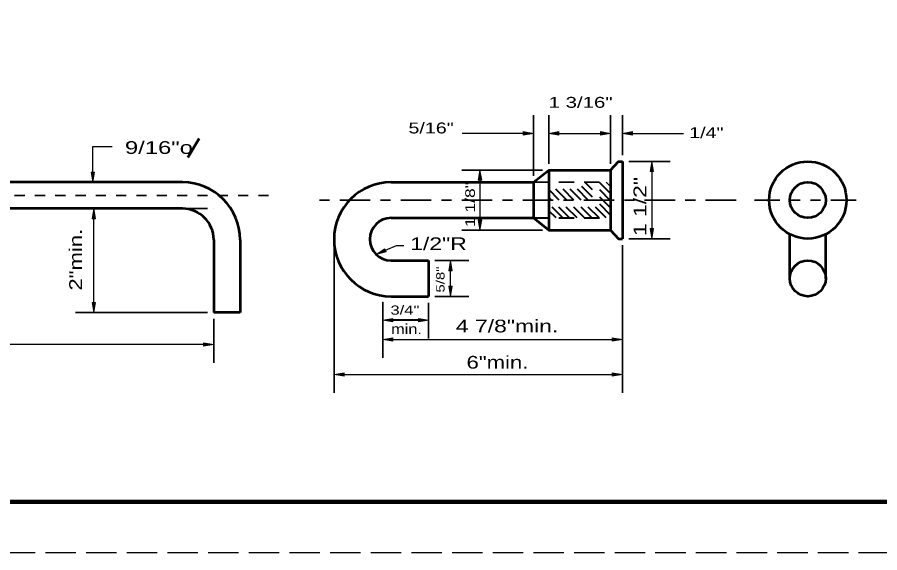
# Model space of a CAD drawing. Extents: x 34.7 to 70, y -0.3 to 21.7.
# Drawn here: x 49.68 to 58.17, y -0.27 to 5.01 of the extents above; entities that cross this region are included whole.
import ezdxf

# ---------------------------------------------------------------- set-up
doc = ezdxf.new("R2010")
doc.units = 0
doc.header["$LTSCALE"] = 0.05
for name, pattern in [('DASH_DOUBLE_DOT', [9.2, 5, -1.2, 0.3, -1.2, 0.3, -1.2]), ('DOTTED', [1.5, 0.3, -1.2]), ('LONG_DASH_SHORT_DASH', [9.9, 6, -1.2, 1.5, -1.2]), ('LONG_DASHED', [7.5, 6, -1.5]), ('MEDIUM_DASHED', [4.5, 3, -1.5])]:
    doc.linetypes.add(name, pattern=pattern)
for name, color, linetype, lineweight in [('1', 7, 'Continuous', 35), ('2', 7, 'MEDIUM_DASHED', 40), ('3', 7, 'Continuous', 13), ('6', 7, 'LONG_DASH_SHORT_DASH', 35), ('7', 7, 'DASH_DOUBLE_DOT', 35), ('8', 7, 'Continuous', 13)]:
    doc.layers.add(name, color=color, linetype=linetype, lineweight=lineweight)

msp = doc.modelspace()

# ---------------------------------------------------------------- hatches: boundary and pattern name
at = {"layer": '1'}
for points in [[(54.66128, 3.84633), (54.66128, 3.87967), (54.76128, 3.863), (54.76128, 3.863)], [(55.01207, 3.84633), (55.01207, 3.87967), (54.91207, 3.863), (54.91207, 3.863)], [(55.01207, 3.84633), (55.01207, 3.87967), (54.91207, 3.863), (54.91207, 3.863)], [(55.41996, 3.84633), (55.41996, 3.87967), (55.51996, 3.863), (55.51996, 3.863)], [(55.41996, 3.84633), (55.41996, 3.87967), (55.51996, 3.863), (55.51996, 3.863)], [(55.73776, 3.84633), (55.73776, 3.87967), (55.63776, 3.863), (55.63776, 3.863)], [(55.94367, 3.48622), (55.91033, 3.48622), (55.927, 3.58622), (55.927, 3.58622)], [(54.25231, 3.40139), (54.21898, 3.40139), (54.23565, 3.50139), (54.23565, 3.50139)], [(50.45232, 3.02235), (50.41899, 3.02235), (50.43566, 3.12235), (50.43566, 3.12235)], [(54.25231, 3.01091), (54.21898, 3.01091), (54.23565, 2.91091), (54.23565, 2.91091)], [(55.94367, 2.92607), (55.91033, 2.92607), (55.927, 2.82607), (55.927, 2.82607)], [(53.96249, 2.5106), (53.92916, 2.5106), (53.94582, 2.6106), (53.94582, 2.6106)], [(53.96249, 2.35847), (53.92916, 2.35847), (53.94582, 2.25847), (53.94582, 2.25847)], [(50.45232, 2.19892), (50.41899, 2.19892), (50.43566, 2.09892), (50.43566, 2.09892)], [(53.37994, 2.00787), (53.37994, 2.04121), (53.27995, 2.02454), (53.27995, 2.02454)], [(53.62929, 2.00787), (53.62929, 2.04121), (53.72929, 2.02454), (53.72929, 2.02454)], [(51.51665, 1.76662), (51.51665, 1.79996), (51.61665, 1.78329), (51.61665, 1.78329)], [(53.37994, 1.81754), (53.37994, 1.85088), (53.27995, 1.83421), (53.27995, 1.83421)], [(55.53776, 1.81754), (55.53776, 1.85088), (55.63776, 1.83421), (55.63776, 1.83421)], [(52.89985, 1.47148), (52.89985, 1.50481), (52.79985, 1.48815), (52.79985, 1.48815)], [(55.53776, 1.47148), (55.53776, 1.50481), (55.63776, 1.48815), (55.63776, 1.48815)]]:
    msp.add_hatch(color=256, dxfattribs=at).paths.add_polyline_path(points)
at = {"layer": '3'}
for points in [[(50.44414, 3.48153), (50.4108, 3.48153), (50.42747, 3.38153), (50.42747, 3.38153)], [(53.31169, 2.69696), (53.29829, 2.72748), (53.21342, 2.67205), (53.21342, 2.67205)]]:
    msp.add_hatch(color=256, dxfattribs=at).paths.add_polyline_path(points)

# ---------------------------------------------------------------- linework, layer by layer
at = {"layer": '1'}
for p, q in [((54.76128, 3.44472), (54.76128, 4.043)), ((54.91207, 3.56389), (54.91207, 4.043)), ((55.51996, 3.56389), (55.51996, 4.043)), ((55.63776, 3.64872), (55.63776, 4.043)), ((55.70026, 3.58622), (56.107, 3.58622)), ((54.84957, 3.50139), (54.05565, 3.50139)), ((51.55415, 3.12235), (50.25566, 3.12235)), ((54.84957, 2.91091), (54.05565, 2.91091)), ((55.70026, 2.82607), (56.107, 2.82607)), ((52.79985, 2.75784), (52.79985, 1.30815)), ((55.63776, 2.76357), (55.63776, 1.30815)), ((53.79179, 2.6106), (54.12582, 2.6106)), ((53.79179, 2.25847), (54.12582, 2.25847)), ((53.27995, 2.20195), (53.27995, 1.65421)), ((53.72929, 2.19597), (53.72929, 1.84454)), ((51.55415, 2.09892), (50.25566, 2.09892)), ((51.61665, 2.03642), (51.61665, 1.60329))]:
    msp.add_line(p, q, dxfattribs=at)
at = {"layer": '1', "lineweight": 25}
for p, q in [((54.56128, 3.863), (54.06128, 3.863)), ((54.66128, 3.863), (54.56128, 3.863)), ((55.01207, 3.863), (55.41996, 3.863)), ((55.73776, 3.863), (55.83776, 3.863)), ((55.83776, 3.863), (56.23776, 3.863)), ((55.927, 3.48622), (55.927, 2.92607)), ((54.23565, 3.40139), (54.23565, 3.01091)), ((50.43566, 2.19892), (50.43566, 3.02235)), ((53.94582, 2.35847), (53.94582, 2.5106)), ((51.51665, 1.78329), (47.68317, 1.78329)), ((53.37995, 1.83421), (55.53776, 1.83421)), ((52.89985, 1.48815), (55.53776, 1.48815))]:
    msp.add_line(p, q, dxfattribs=at)
at = {"layer": '1', "lineweight": 13}
for p, q in [((55.01207, 3.863), (55.11207, 3.863)), ((55.41996, 3.863), (55.31996, 3.863)), ((54.91207, 3.8005), (54.91207, 3.683)), ((55.51996, 3.8005), (55.51996, 3.683)), ((54.77042, 3.03007), (54.76128, 3.03921)), ((53.27995, 1.89671), (53.27995, 2.20454)), ((55.63776, 2.20195), (55.63776, 1.65421))]:
    msp.add_line(p, q, dxfattribs=at)
at = {"layer": '1', "lineweight": 53}
for p, q in [((55.63776, 3.58622), (55.63776, 2.82607)), ((54.91207, 3.50139), (54.91207, 2.91091)), ((55.51996, 3.50139), (55.51996, 2.91091)), ((51.3091, 3.38153), (48.09641, 3.38153)), ((53.36173, 3.38222), (54.76128, 3.38222)), ((54.76128, 3.38222), (54.76128, 3.03007)), ((51.3091, 3.12235), (48.09641, 3.12235)), ((53.36173, 3.03007), (54.76128, 3.03007)), ((51.61665, 2.81482), (51.61665, 2.09892)), ((51.87581, 2.81482), (51.87581, 2.09892)), ((57.28482, 2.43453), (57.28482, 2.86931)), ((57.63697, 2.43453), (57.63697, 2.86931)), ((53.36173, 2.6106), (53.72929, 2.6106)), ((53.72929, 2.6106), (53.72929, 2.25847)), ((53.36173, 2.25847), (53.72929, 2.25847)), ((51.87581, 2.09892), (51.61665, 2.09892))]:
    msp.add_line(p, q, dxfattribs=at)
at = {"layer": '1', "lineweight": 40}
msp.add_line((53.62929, 2.02454), (53.37995, 2.02454), dxfattribs=at)
at = {"layer": '1', "linetype": 'LONG_DASHED', "lineweight": 25}
msp.add_line((69.86076, -0.26551), (34.66076, -0.26551), dxfattribs=at)
at = {"layer": '1', "lineweight": 158}
msp.add_lwpolyline([(69.77743, 21.23449), (69.77743, 0.23449), (37.27743, 0.23449)], dxfattribs=at)
at = {"layer": '1', "lineweight": 13}
for points in [[(54.66128, 3.84633), (54.66128, 3.87967), (54.76128, 3.863), (54.76128, 3.863)], [(55.01207, 3.84633), (55.01207, 3.87967), (54.91207, 3.863), (54.91207, 3.863)], [(55.01207, 3.84633), (55.01207, 3.87967), (54.91207, 3.863), (54.91207, 3.863)], [(55.41996, 3.84633), (55.41996, 3.87967), (55.51996, 3.863), (55.51996, 3.863)], [(55.41996, 3.84633), (55.41996, 3.87967), (55.51996, 3.863), (55.51996, 3.863)], [(55.73776, 3.84633), (55.73776, 3.87967), (55.63776, 3.863), (55.63776, 3.863)], [(55.94367, 3.48622), (55.91033, 3.48622), (55.927, 3.58622), (55.927, 3.58622)], [(54.25231, 3.40139), (54.21898, 3.40139), (54.23565, 3.50139), (54.23565, 3.50139)], [(50.45232, 3.02235), (50.41899, 3.02235), (50.43566, 3.12235), (50.43566, 3.12235)], [(54.25231, 3.01091), (54.21898, 3.01091), (54.23565, 2.91091), (54.23565, 2.91091)], [(55.94367, 2.92607), (55.91033, 2.92607), (55.927, 2.82607), (55.927, 2.82607)], [(53.96249, 2.5106), (53.92916, 2.5106), (53.94582, 2.6106), (53.94582, 2.6106)], [(53.96249, 2.35847), (53.92916, 2.35847), (53.94582, 2.25847), (53.94582, 2.25847)], [(50.45232, 2.19892), (50.41899, 2.19892), (50.43566, 2.09892), (50.43566, 2.09892)], [(53.37994, 2.00787), (53.37994, 2.04121), (53.27995, 2.02454), (53.27995, 2.02454)], [(53.62929, 2.00787), (53.62929, 2.04121), (53.72929, 2.02454), (53.72929, 2.02454)], [(51.51665, 1.76662), (51.51665, 1.79996), (51.61665, 1.78329), (51.61665, 1.78329)], [(53.37994, 1.81754), (53.37994, 1.85088), (53.27995, 1.83421), (53.27995, 1.83421)], [(55.53776, 1.81754), (55.53776, 1.85088), (55.63776, 1.83421), (55.63776, 1.83421)], [(52.89985, 1.47148), (52.89985, 1.50481), (52.79985, 1.48815), (52.79985, 1.48815)], [(55.53776, 1.47148), (55.53776, 1.50481), (55.63776, 1.48815), (55.63776, 1.48815)]]:
    msp.add_lwpolyline(points, close=True, dxfattribs=at)
at = {"layer": '1', "lineweight": 53}
for points in [[(54.76128, 3.38222), (54.91207, 3.50139), (55.51996, 3.50139), (55.60006, 3.58622), (55.63776, 3.58622)], [(54.76128, 3.03007), (54.91207, 2.91091), (55.51996, 2.91091), (55.60006, 2.82607), (55.63776, 2.82607)]]:
    msp.add_lwpolyline(points, dxfattribs=at)
for centre, radius in [((57.4609, 3.20615), 0.38007), ((57.4609, 3.20615), 0.17607), ((57.4609, 2.43453), 0.17607)]:
    msp.add_circle(centre, radius, dxfattribs=at)
for centre, radius, start, end in [((51.3091, 2.81482), 0.56671, 0, 90), ((53.36173, 2.82034), 0.56188, 90, 270), ((51.3091, 2.81482), 0.30754, 0, 90), ((53.36173, 2.82034), 0.20973, 90, 270)]:
    msp.add_arc(centre, radius, start, end, dxfattribs=at)
at = {"layer": '2', "lineweight": 35}
msp.add_line((54.76128, 3.38222), (55.51996, 3.38222), dxfattribs=at)
at = {"layer": '2'}
for p, q in [((55.19124, 3.03007), (54.91207, 3.30927)), ((55.2654, 3.03007), (54.91325, 3.38222)), ((55.3361, 3.03007), (54.98396, 3.38222)), ((55.40681, 3.03007), (55.05468, 3.38222)), ((55.47753, 3.03007), (55.12539, 3.38222)), ((55.51996, 3.05835), (55.19609, 3.38222)), ((55.51996, 3.12906), (55.2668, 3.38222)), ((55.51996, 3.19977), (55.33751, 3.38222)), ((55.51996, 3.27048), (55.40823, 3.38222)), ((55.11757, 3.03007), (54.91207, 3.23559)), ((55.05168, 3.03007), (54.91207, 3.16969)), ((54.98381, 3.03007), (54.91207, 3.10182)), ((54.76128, 3.03007), (55.51996, 3.03007))]:
    msp.add_line(p, q, dxfattribs=at)
at = {"layer": '2', "lineweight": 25}
msp.add_line((55.51996, 3.33923), (55.47698, 3.38222), dxfattribs=at)
at = {"layer": '3', "lineweight": 53}
msp.add_line((51.47458, 3.81122), (51.36192, 3.62685), dxfattribs=at)
at = {"layer": '3', "linetype": 'DOTTED', "lineweight": 35}
msp.add_line((47.45645, 3.25195), (52.16133, 3.25195), dxfattribs=at)
at = {"layer": '3', "lineweight": 25}
for points in [[(50.42747, 3.48153), (50.42747, 3.73349), (50.61593, 3.73349)], [(53.30499, 2.71222), (53.41375, 2.75993), (53.48729, 2.75993)]]:
    msp.add_lwpolyline(points, dxfattribs=at)
at = {"layer": '3'}
for points in [[(50.44414, 3.48153), (50.4108, 3.48153), (50.42747, 3.38153), (50.42747, 3.38153)], [(53.31169, 2.69696), (53.29829, 2.72748), (53.21342, 2.67205), (53.21342, 2.67205)]]:
    msp.add_lwpolyline(points, close=True, dxfattribs=at)
at = {"layer": '6'}
msp.add_line((56.75587, 3.20615), (52.65691, 3.20615), dxfattribs=at)
at = {"layer": '7'}
msp.add_line((56.93623, 3.20615), (58.01835, 3.20615), dxfattribs=at)
at = {"layer": '8'}
for p, q in [((54.76128, 3.863), (54.76129, 3.863)), ((54.91207, 3.863), (54.91208, 3.863)), ((55.51996, 3.863), (55.51997, 3.863)), ((55.51996, 3.863), (55.51997, 3.863)), ((55.63776, 3.863), (55.63777, 3.863)), ((55.63776, 3.58622), (55.63777, 3.58622)), ((55.63776, 3.58622), (55.63777, 3.58622)), ((54.91207, 3.50139), (54.91208, 3.50139)), ((54.91207, 3.50139), (54.91208, 3.50139)), ((55.51996, 3.50139), (55.51997, 3.50139)), ((54.76128, 3.38222), (54.76129, 3.38222)), ((50.43566, 3.12235), (50.43567, 3.12235)), ((51.61665, 3.12235), (51.61666, 3.12235)), ((54.23565, 2.91091), (54.23566, 2.91091)), ((54.91207, 2.91091), (54.91208, 2.91091)), ((52.79985, 2.82034), (52.79986, 2.82034)), ((55.63776, 2.82607), (55.63777, 2.82607)), ((55.63776, 2.82607), (55.63777, 2.82607)), ((55.927, 2.82607), (55.92701, 2.82607)), ((53.72929, 2.6106), (53.7293, 2.6106)), ((53.94582, 2.6106), (53.94583, 2.6106)), ((53.27995, 2.26445), (53.27996, 2.26445)), ((53.72929, 2.25847), (53.7293, 2.25847)), ((53.72929, 2.25847), (53.7293, 2.25847)), ((55.63776, 2.26445), (55.63777, 2.26445)), ((51.61665, 2.09892), (51.61666, 2.09892)), ((51.61665, 2.09892), (51.61666, 2.09892)), ((53.27995, 2.02454), (53.27996, 2.02454)), ((53.27995, 1.83421), (53.27996, 1.83421)), ((55.63776, 1.83421), (55.63777, 1.83421)), ((55.63776, 1.48815), (55.63777, 1.48815))]:
    msp.add_line(p, q, dxfattribs=at)

# ---------------------------------------------------------------- texts
at = {"layer": '1'}
for s, height, width, p in [('1 3/16"', 0.1072, 1.4, (54.91091, 4.11452)), ('5/16"', 0.1072, 1.35, (53.53205, 3.86239)), ('1/4"', 0.1072, 1.35, (56.29396, 3.81652)), ('3/4"', 0.09025, 1.35, (53.35475, 2.07801)), ('4 7/8"min.', 0.125, 1.35, (53.99825, 1.90369)), ('6"min.', 0.125, 1.3, (54.10335, 1.54695))]:
    msp.add_text(s, height=height, dxfattribs=dict(at, width=width)).set_placement(p)
for s, height, width, p in [('1 1/2"', 0.125, 1.35, (55.87136, 2.85153)), ('1 1/8"', 0.095, 1.35, (54.18578, 2.94078)), ('2"min.', 0.125, 1.3, (50.31987, 2.3151)), ('5/8"', 0.08145, 1.35, (53.88682, 2.29593))]:
    msp.add_text(s, height=height, rotation=90, dxfattribs=dict(at, width=width)).set_placement(p)
at = {"layer": '3'}
for s, height, width, p in [('9/16"o', 0.125, 1.4, (50.74279, 3.66091)), ('1/2"R', 0.125, 1.35, (53.54918, 2.71435)), ('min.', 0.1, 1.2, (53.36118, 1.88712))]:
    msp.add_text(s, height=height, dxfattribs=dict(at, width=width)).set_placement(p)

doc.saveas('drawing.dxf')
